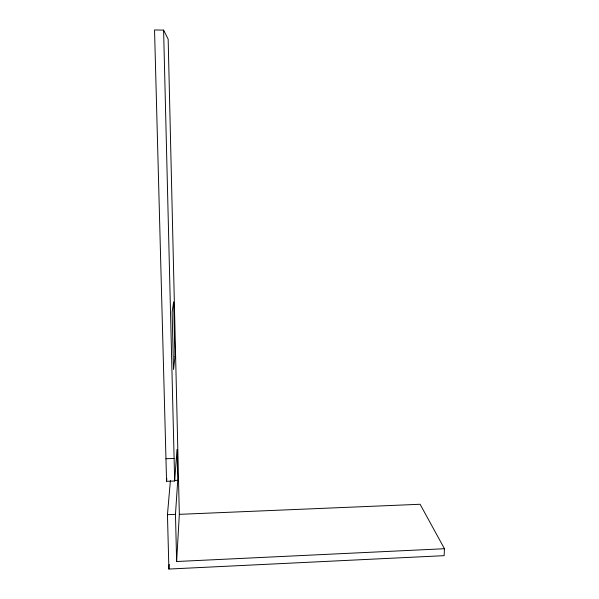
<?xml version="1.0" encoding="UTF-8"?>
<svg xmlns="http://www.w3.org/2000/svg" width="599" height="599" viewBox="0 0 599 599"><rect width="100%" height="100%" fill="white"/><g stroke="black" fill="none" stroke-linecap="round" stroke-linejoin="round"><path stroke-width="0.9" d="M444.458 548.721L176.63 561.51L179.333 514.346L420.094 504.268L444.458 548.721L444.136 555.662L168.896 569.05L167.45 514.683L170.393 480.593M176.63 561.51L175.47 514.354L177.746 480.316L177.012 449.512L174.653 481.004L166.559 481.311L154.542 29.95L163.602 30.115L168.162 39.16L179.333 514.346M168.896 569.05L169.232 564.445M166.559 481.311L166.829 478.526M167.45 514.683L175.47 514.354M174.99 480.42L177.746 480.316M165.96 458.729L174.099 458.445M163.602 30.115L174.653 481.004M174.953 356.652L173.523 369.523L172.138 312.079L173.65 301.889L174.953 356.652"/></g></svg>
